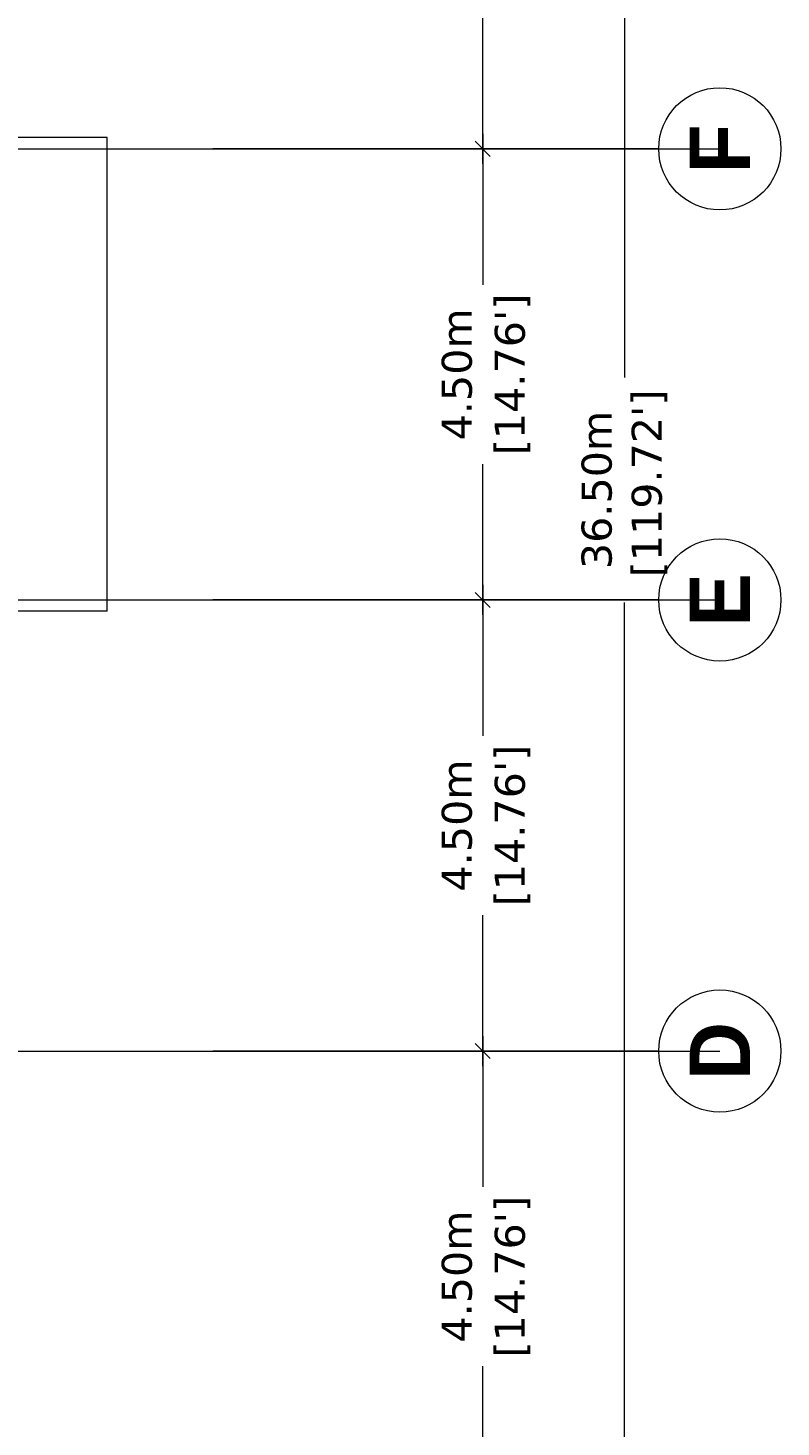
# Model space of a CAD drawing. Header units: metres. Extents: x 587 to 1372, y 780 to 1385.
# Drawn here: x 1356.43 to 1363.94, y 885.48 to 899.43 of the extents above; entities that cross this region are included whole.
import ezdxf
from ezdxf.enums import TextEntityAlignment as Align

# ---------------------------------------------------------------- set-up
doc = ezdxf.new("R2010")
doc.units = ezdxf.units.M
doc.layers.get('DEFPOINTS').update_dxf_attribs({"lineweight": 5})
for name, color, linetype, lineweight in [('A-WALLS VIEW', 6, 'Continuous', 5), ('ST-GRID DIMS', 7, 'Continuous', 5), ('ST-GRID SYMBOLS', 202, 'Continuous', 5)]:
    doc.layers.add(name, color=color, linetype=linetype, lineweight=lineweight)
doc.layers.add('ST-STRUCTURE GRID', color=7, linetype='Continuous', lineweight=5, true_color=0x969696)
doc.styles.add('mg-arial-anno in S dims', font='verdana.ttf', dxfattribs={"height": 0.3})
doc.styles.add('STRUCTURE TEXT', font='GOTHICB.TTF', dxfattribs={"height": 0.125})
doc.dimstyles.new('MGC Dims SMALL', dxfattribs={"dimtxt": 0.3, "dimasz": 0.15, "dimexe": 0.15, "dimexo": 0.15, "dimgap": 0, "dimtad": 0, "dimzin": 0, "dimdsep": 46, "dimtxsty": 'mg-arial-anno in S dims', "dimblk": 'OBLIQUE', "dimcen": 0.15, "dimdle": 0.15, "dimclrd": 256, "dimclre": 256, "dimclrt": 256, "dimadec": 0, "dimazin": 0, "dimtfac": 1, "dimtofl": 0, "dimtmove": 2, "dimatfit": 2, "dimldrblk": 'OPEN90', "dimfxl": 1, "dimtolj": 1, "dimtzin": 0, "dimlwd": -1, "dimlwe": -1, "dimarcsym": 0})

# ---------------------------------------------------------------- blocks, each defined once
blk = doc.blocks.new('*U104')
at = {"ltscale": 0.05}
blk.add_line((0, 12), (0, 99.57), dxfattribs=at)
blk.add_circle((0, 0), 12, dxfattribs=at)
at = {"ltscale": 0.05, "style": 'STRUCTURE TEXT'}
blk.add_attdef('GRID_NO', text='', height=15, dxfattribs=at).set_placement((0, 0), align=Align.MIDDLE)
blk = doc.blocks.new('_Oblique')
at = {"color": 0, "linetype": 'ByBlock', "lineweight": -2}
blk.add_line((-0.5, -0.5), (0.5, 0.5), dxfattribs=at)
blk = doc.blocks.new('*D127')
at = {"layer": 'DEFPOINTS', "color": 0, "transparency": 16777216}
for p in [(1359.964, 889.226), (1360.963, 889.226), (1359.964, 884.726)]:
    blk.add_point(p, dxfattribs=at)
at = {"layer": 'ST-GRID DIMS', "transparency": 16777216}
for p, q in [((1360.963, 889.376), (1360.963, 887.87)), ((1360.114, 889.226), (1361.113, 889.226)), ((1360.963, 884.576), (1360.963, 886.082)), ((1360.114, 884.726), (1361.113, 884.726))]:
    blk.add_line(p, q, dxfattribs=at)
at = {"layer": 'ST-GRID DIMS', "transparency": 16777216, "xscale": 0.15, "yscale": 0.15, "zscale": 0.15}
for p, rotation in [((1360.963, 889.226), 90), ((1360.963, 884.726), 270)]:
    blk.add_blockref('_Oblique', p, dxfattribs=dict(at, rotation=rotation))
at = {"layer": 'ST-GRID DIMS', "transparency": 16777216, "char_height": 0.3, "attachment_point": 5, "rotation": 90, "style": 'mg-arial-anno in S dims'}
for s, insert in [("\\A1;[14.76']", (1361.26, 886.976)), ('\\A1;4.50m', (1360.707, 886.976))]:
    blk.add_mtext(s, dxfattribs=dict(at, insert=insert))
blk = doc.blocks.new('_Open90')
at = {"color": 0, "linetype": 'ByBlock', "lineweight": -2}
for p, q in [((0, 0), (-1, 0)), ((-0.5, 0.5), (0, 0)), ((0, 0), (-0.5, -0.5))]:
    blk.add_line(p, q, dxfattribs=at)
blk = doc.blocks.new('*D128')
at = {"layer": 'DEFPOINTS', "color": 0, "transparency": 16777216}
for p in [(1359.964, 893.726), (1360.963, 893.726), (1359.964, 889.226)]:
    blk.add_point(p, dxfattribs=at)
at = {"layer": 'ST-GRID DIMS', "transparency": 16777216}
for p, q in [((1360.963, 893.876), (1360.963, 892.37)), ((1360.114, 893.726), (1361.113, 893.726)), ((1360.963, 889.076), (1360.963, 890.582)), ((1360.114, 889.226), (1361.113, 889.226))]:
    blk.add_line(p, q, dxfattribs=at)
at = {"layer": 'ST-GRID DIMS', "transparency": 16777216, "xscale": 0.15, "yscale": 0.15, "zscale": 0.15}
for p, rotation in [((1360.963, 893.726), 90), ((1360.963, 889.226), 270)]:
    blk.add_blockref('_Oblique', p, dxfattribs=dict(at, rotation=rotation))
at = {"layer": 'ST-GRID DIMS', "transparency": 16777216, "char_height": 0.3, "attachment_point": 5, "rotation": 90, "style": 'mg-arial-anno in S dims'}
for s, insert in [("\\A1;[14.76']", (1361.26, 891.476)), ('\\A1;4.50m', (1360.707, 891.476))]:
    blk.add_mtext(s, dxfattribs=dict(at, insert=insert))
blk = doc.blocks.new('*D129')
at = {"layer": 'DEFPOINTS', "color": 0, "transparency": 16777216}
for p in [(1359.964, 898.226), (1360.963, 898.226), (1359.964, 893.726)]:
    blk.add_point(p, dxfattribs=at)
at = {"layer": 'ST-GRID DIMS', "transparency": 16777216}
for p, q in [((1360.963, 898.376), (1360.963, 896.87)), ((1360.114, 898.226), (1361.113, 898.226)), ((1360.963, 893.576), (1360.963, 895.082)), ((1360.114, 893.726), (1361.113, 893.726))]:
    blk.add_line(p, q, dxfattribs=at)
at = {"layer": 'ST-GRID DIMS', "transparency": 16777216, "xscale": 0.15, "yscale": 0.15, "zscale": 0.15}
for p, rotation in [((1360.963, 898.226), 90), ((1360.963, 893.726), 270)]:
    blk.add_blockref('_Oblique', p, dxfattribs=dict(at, rotation=rotation))
at = {"layer": 'ST-GRID DIMS', "transparency": 16777216, "char_height": 0.3, "attachment_point": 5, "rotation": 90, "style": 'mg-arial-anno in S dims'}
for s, insert in [("\\A1;[14.76']", (1361.26, 895.976)), ('\\A1;4.50m', (1360.707, 895.976))]:
    blk.add_mtext(s, dxfattribs=dict(at, insert=insert))
blk = doc.blocks.new('*D130')
at = {"layer": 'DEFPOINTS', "color": 0, "transparency": 16777216}
for p in [(1359.964, 902.726), (1360.963, 902.726), (1359.964, 898.226)]:
    blk.add_point(p, dxfattribs=at)
at = {"layer": 'ST-GRID DIMS', "transparency": 16777216}
for p, q in [((1360.963, 902.876), (1360.963, 901.37)), ((1360.114, 902.726), (1361.113, 902.726)), ((1360.963, 898.076), (1360.963, 899.582)), ((1360.114, 898.226), (1361.113, 898.226))]:
    blk.add_line(p, q, dxfattribs=at)
at = {"layer": 'ST-GRID DIMS', "transparency": 16777216, "xscale": 0.15, "yscale": 0.15, "zscale": 0.15}
for p, rotation in [((1360.963, 902.726), 90), ((1360.963, 898.226), 270)]:
    blk.add_blockref('_Oblique', p, dxfattribs=dict(at, rotation=rotation))
at = {"layer": 'ST-GRID DIMS', "transparency": 16777216, "char_height": 0.3, "attachment_point": 5, "rotation": 90, "style": 'mg-arial-anno in S dims'}
for s, insert in [("\\A1;[14.76']", (1361.26, 900.476)), ('\\A1;4.50m', (1360.707, 900.476))]:
    blk.add_mtext(s, dxfattribs=dict(at, insert=insert))
blk = doc.blocks.new('*D133')
at = {"layer": 'DEFPOINTS', "color": 0, "transparency": 16777216}
for p in [(1361.078, 911.976), (1362.376, 911.976), (1361.078, 875.476)]:
    blk.add_point(p, dxfattribs=at)
at = {"layer": 'ST-GRID DIMS', "transparency": 16777216}
for p, q in [((1362.376, 912.126), (1362.376, 895.945)), ((1361.228, 911.976), (1362.526, 911.976)), ((1362.376, 875.326), (1362.376, 893.701)), ((1361.228, 875.476), (1362.526, 875.476))]:
    blk.add_line(p, q, dxfattribs=at)
at = {"layer": 'ST-GRID DIMS', "transparency": 16777216, "xscale": 0.15, "yscale": 0.15, "zscale": 0.15}
for p, rotation in [((1362.376, 911.976), 90), ((1362.376, 875.476), 270)]:
    blk.add_blockref('_Oblique', p, dxfattribs=dict(at, rotation=rotation))
at = {"layer": 'ST-GRID DIMS', "transparency": 16777216, "insert": (1362.376, 894.823), "char_height": 0.3, "attachment_point": 5, "rotation": 90, "style": 'mg-arial-anno in S dims'}
blk.add_mtext("\\A1;36.50m\\P [119.72']", dxfattribs=at)

msp = doc.modelspace()

# ---------------------------------------------------------------- linework, layer by layer
at = {"layer": 'A-WALLS VIEW'}
for p, q in [((1357.217, 898.338), (1356.217, 898.338)), ((1357.217, 893.613), (1357.217, 898.338)), ((1357.217, 893.613), (1356.217, 893.613))]:
    msp.add_line(p, q, dxfattribs=at)
at = {"layer": 'ST-STRUCTURE GRID'}
for p, q in [((1321.633, 898.226), (1363.328, 898.226)), ((1321.633, 893.726), (1363.328, 893.726)), ((1321.633, 889.226), (1363.328, 889.226))]:
    msp.add_line(p, q, dxfattribs=at)

# ---------------------------------------------------------------- block references
at = {"layer": 'ST-GRID SYMBOLS'}
ref = msp.add_blockref('*U104', (1363.328, 898.226), dxfattribs=dict(at, xscale=0.0508, yscale=0.0508, zscale=0.0508, rotation=90))
ref.add_attrib('GRID_NO', 'F', dxfattribs={"layer": '0', "ltscale": 0.05, "height": 0.6, "rotation": 90, "style": 'STRUCTURE TEXT'}).set_placement((1363.328, 898.226), align=Align.MIDDLE_CENTER)
ref = msp.add_blockref('*U104', (1363.328, 893.726), dxfattribs=dict(at, xscale=0.0508, yscale=0.0508, zscale=0.0508, rotation=90))
ref.add_attrib('GRID_NO', 'E', dxfattribs={"layer": '0', "ltscale": 0.05, "height": 0.6, "rotation": 90, "style": 'STRUCTURE TEXT'}).set_placement((1363.328, 893.726), align=Align.MIDDLE_CENTER)
ref = msp.add_blockref('*U104', (1363.328, 889.226), dxfattribs=dict(at, xscale=0.0508, yscale=0.0508, zscale=0.0508, rotation=90))
ref.add_attrib('GRID_NO', 'D', dxfattribs={"layer": '0', "ltscale": 0.05, "height": 0.6, "rotation": 90, "style": 'STRUCTURE TEXT'}).set_placement((1363.328, 889.226), align=Align.MIDDLE_CENTER)

# ---------------------------------------------------------------- dimensions: what is measured, and where the dimension line sits
at = {"layer": 'ST-GRID DIMS'}
dim = msp.add_linear_dim(base=(1362.376, 911.976), p1=(1361.078, 875.476), p2=(1361.078, 911.976), angle=90, dimstyle='MGC Dims SMALL', override={"dimgap": 0.1, "dimpost": 'm\\X'}, dxfattribs=at)
dim.commit()
dim.dimension.update_dxf_attribs({"geometry": '*D133', "text_midpoint": (1362.376, 894.823), "dimtype": 161})
for base, p1, p2, picture, middle in [((1360.963, 902.726), (1359.964, 898.226), (1359.964, 902.726), '*D130', (1360.963, 900.476)), ((1360.963, 898.226), (1359.964, 893.726), (1359.964, 898.226), '*D129', (1360.963, 895.976)), ((1360.963, 893.726), (1359.964, 889.226), (1359.964, 893.726), '*D128', (1360.963, 891.476)), ((1360.963, 889.226), (1359.964, 884.726), (1359.964, 889.226), '*D127', (1360.963, 886.976))]:
    dim = msp.add_linear_dim(base=base, p1=p1, p2=p2, angle=270, dimstyle='MGC Dims SMALL', override={"dimgap": 0.1, "dimpost": 'm\\X'}, dxfattribs=at)
    dim.commit()
    dim.dimension.update_dxf_attribs({"geometry": picture, "text_midpoint": middle})

doc.saveas('drawing.dxf')
